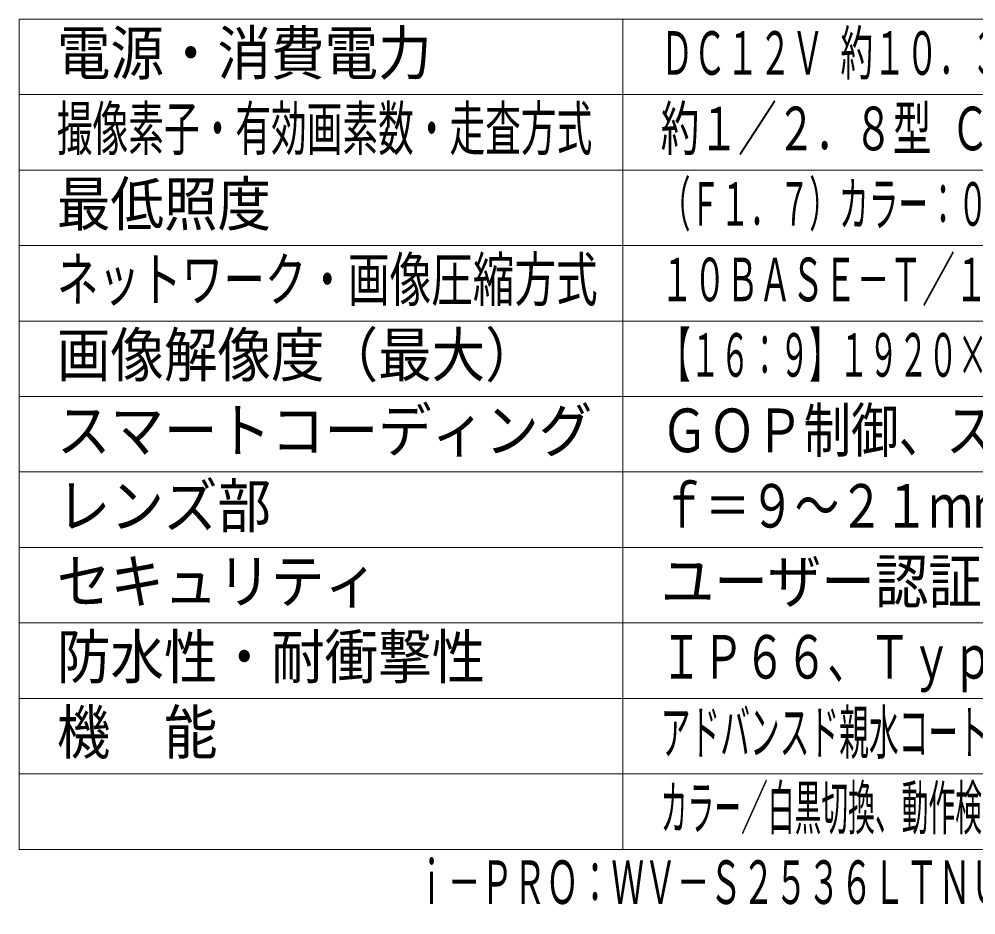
# Model space of a CAD drawing. Units: millimetres on the paper. Extents: x -62 to 64, y -59 to 59.
# Drawn here: x -62.4 to 0.9, y -59 to 0.3 of the extents above; entities that cross this region are included whole.
import ezdxf
from ezdxf.enums import TextEntityAlignment as Align

# ---------------------------------------------------------------- set-up
doc = ezdxf.new("R2010")
doc.units = ezdxf.units.MM
doc.layers.add('0-0_WAKU', color=4, linetype='Continuous', lineweight=9)
doc.layers.add('0-1_MOJI1', color=7, linetype='Continuous', lineweight=9)
doc.layers.add('0-2_相当品', color=4, linetype='Continuous')
doc.styles.add('ＭＳ ゴシック', font='')
doc.styles.get('ＭＳ ゴシック').set_extended_font_data('MS Gothic')

msp = doc.modelspace()

# ---------------------------------------------------------------- linework, layer by layer
at = {"layer": '0-0_WAKU', "color": 3}
for p, q in [((-62.442, 0.347), (-62.442, -54.653)), ((-62.442, 0.347), (62.558, 0.347)), ((-62.442, -54.653), (-62.442, 0.347)), ((-22.442, -54.653), (-22.442, 0.347)), ((-62.442, -54.653), (62.558, -54.653))]:
    msp.add_line(p, q, dxfattribs=at)
at = {"layer": '0-0_WAKU'}
for p, q in [((-62.442, -4.653), (62.558, -4.653)), ((-62.442, -9.653), (62.558, -9.653)), ((-62.442, -14.653), (62.558, -14.653)), ((-62.442, -19.653), (62.558, -19.653)), ((62.558, -24.653), (-62.442, -24.653)), ((-62.442, -29.653), (62.558, -29.653)), ((-62.442, -34.653), (62.558, -34.653)), ((-62.442, -39.653), (62.558, -39.653)), ((-62.442, -44.653), (62.558, -44.653)), ((-62.442, -49.653), (62.558, -49.653))]:
    msp.add_line(p, q, dxfattribs=at)

# ---------------------------------------------------------------- texts
at = {"layer": '0-1_MOJI1', "style": 'ＭＳ ゴシック'}
for s, height, width, p in [('ＤＣ１２Ｖ 約１０．３Ｗ、ＰｏＥ（ＩＥＥＥ８０２．３ａｆ準拠）約１０．１Ｗ', 2.886, 0.55, (-19.942, -4.208)), ('電源・消費電力', 2.889, 0.9, (-59.942, -4.208)), ('撮像素子・有効画素数・走査方式', 2.889, 0.6, (-59.942, -9.208)), ('約１／２．８型 ＣＭＯＳセンサー・約２１０万画素・プログレッシブ', 2.889, 0.65, (-19.942, -9.208)), ('最低照度', 2.889, 0.9, (-59.942, -14.208)), ('（Ｆ１．７）カラー：０．００１ｌｘ、白黒：０．０００５ｌｘ／０ｌｘ（ＩＲ ＬＥＤ点灯時）', 2.886, 0.5, (-19.942, -14.208)), ('ネットワーク・画像圧縮方式', 2.886, 0.7, (-59.942, -19.208)), ('１０ＢＡＳＥ－Ｔ／１００ＢＡＳＥ－ＴＸ・Ｈ．２６５、Ｈ．２６４、ＪＰＥＧ', 2.886, 0.55, (-19.942, -19.208)), ('画像解像度（最大）', 2.889, 0.9, (-59.942, -24.208)), ('【１６：９】１９２０×１０８０（６０ｆｐｓ）【４：３】１２８０×９６０（３０ｆｐｓ）', 2.886, 0.5, (-19.942, -24.208)), ('スマートコーディング', 2.889, 0.9, (-59.942, -29.208)), ('ＧＯＰ制御、スマートＶＩＱＳ、スマートＰピクチャ制御', 2.889, 0.8, (-19.942, -29.208)), ('レンズ部', 2.889, 0.9, (-59.942, -34.208)), ('ｆ＝９～２１ｍｍ（２．３倍、電動ズーム／電動フォーカス）', 2.889, 0.75, (-19.942, -34.208)), ('セキュリティ', 2.889, 0.9, (-59.942, -39.208)), ('ユーザー認証／ホスト認証／ＨＴＴＰＳ', 2.889, 0.9, (-19.942, -39.208)), ('防水性・耐衝撃性', 2.889, 0.9, (-59.942, -44.208)), ('ＩＰ６６、Ｔｙｐｅ４Ｘ、ＮＥＭＡ４Ｘ 準拠・５０Ｊ／ＩＫ１０', 2.889, 0.7, (-19.942, -44.208)), ('機\u3000能', 2.889, 0.9, (-59.942, -49.208)), ('アドバンスド親水コート、インテリジェントオート、スーパーダイナミック、逆光／強光補正、', 2.889, 0.5, (-19.942, -49.208)), ('カラー／白黒切換、動作検知、妨害検知、音検知、ＡＩアプリ搭載可能、ＭｉｃｒｏＳＤスロット', 2.889, 0.45, (-19.942, -54.208))]:
    msp.add_text(s, height=height, dxfattribs=dict(at, width=width)).set_placement(p, align=Align.BOTTOM_LEFT)
at = {"layer": '0-2_相当品', "style": 'ＭＳ ゴシック', "width": 0.55}
msp.add_text('ｉ－ＰＲＯ：ＷＶ－Ｓ２５３６ＬＴＮＵＸ＋ＷＶ－ＱＳＲ５０１－ＷＵＸ＋ＷＶ－ＱＣＬ５０１ＷＵＸ', height=2.886, dxfattribs=at).set_placement((-36.202, -59.136), align=Align.BOTTOM_LEFT)

doc.saveas('drawing.dxf')
